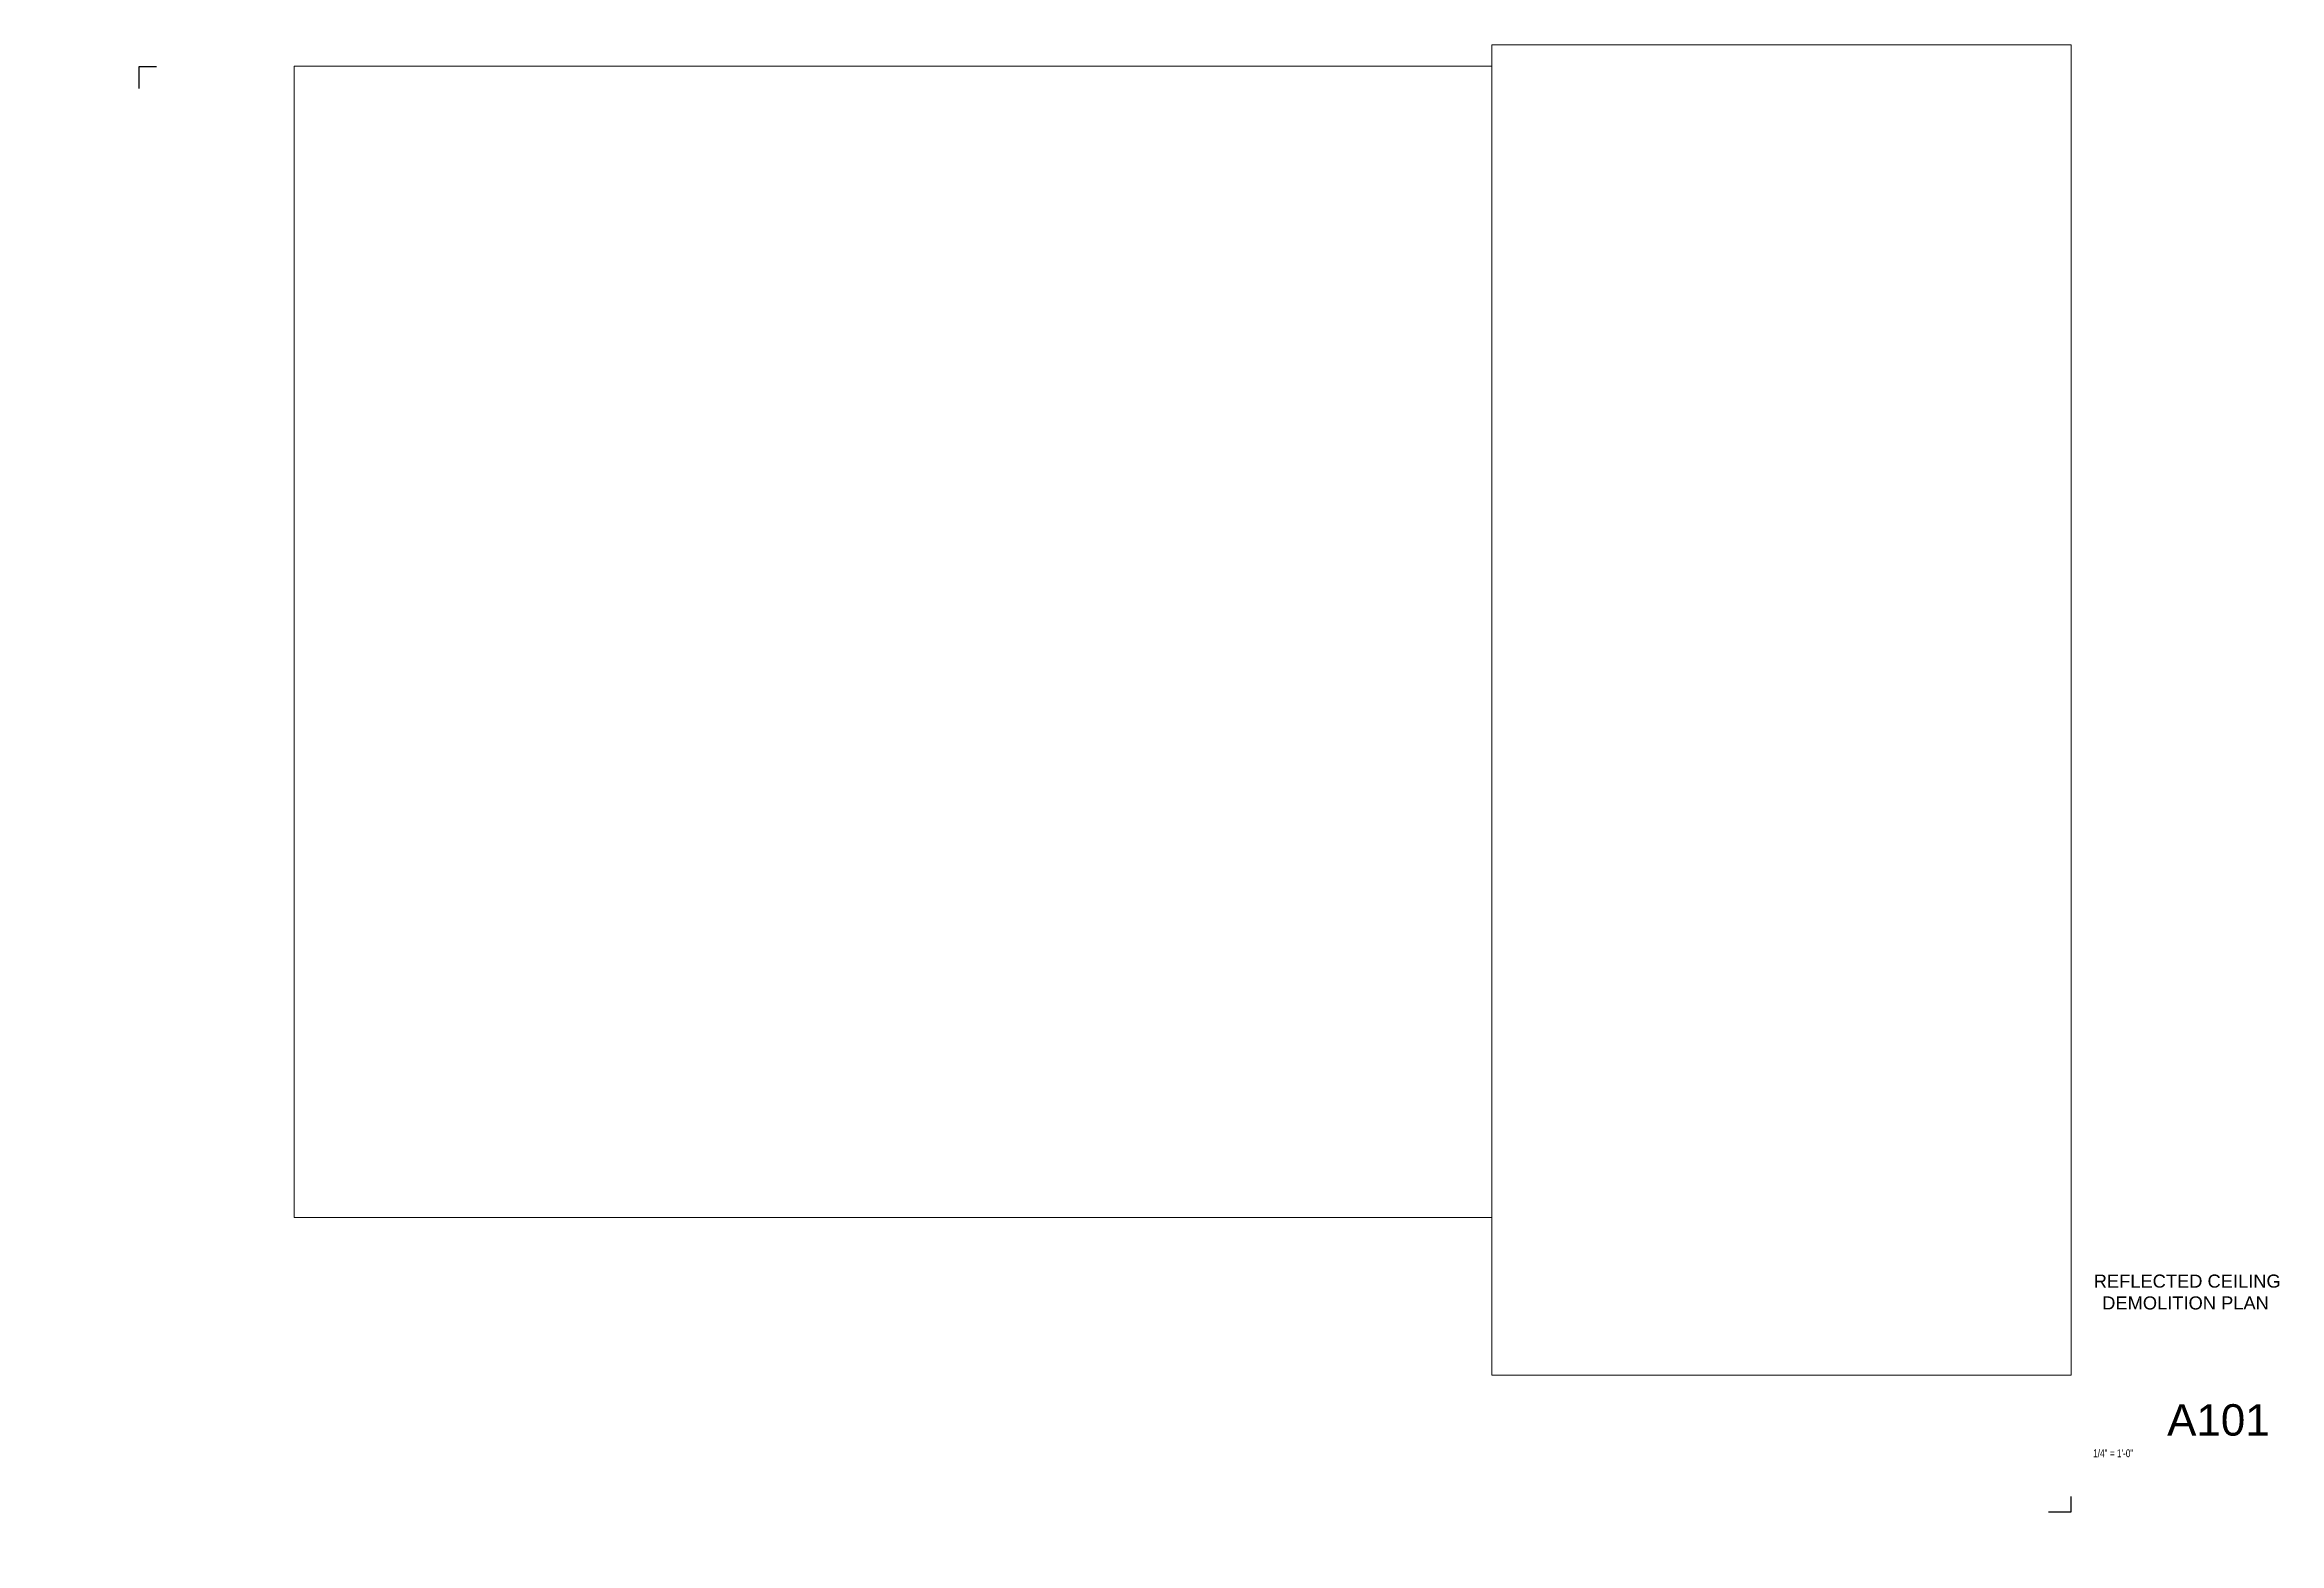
# Paper-space layout 'A100 - DEMOLITION PLAN 24x36' of a CAD drawing. Header units: inches. Extents: x 0 to 35.6, y 0 to 23.8.
import ezdxf
from ezdxf.enums import TextEntityAlignment as Align

# ---------------------------------------------------------------- set-up
doc = ezdxf.new("R2010")
doc.units = ezdxf.units.IN
doc.header["$LTSCALE"] = 96
doc.header["$MEASUREMENT"] = 0
doc.layers.add('TTLB', color=254, linetype='Continuous')
doc.layers.add('Viewport', color=14, linetype='Continuous', plot=False)
doc.styles.add('OTJ_Title1', font='swiss.ttf')
doc.styles.add('XFINE', font='helvlght.shx', dxfattribs={"width": 0.85, "bigfont": 'special.shx'})
doc.styles.add('XFINE_6', font='swissl.ttf', dxfattribs={"height": 0.208333})

# ---------------------------------------------------------------- blocks, each defined once
blk = doc.blocks.new('A$C3ABF1B89')
at = {"layer": 'TTLB', "color": 7, "style": 'OTJ_Title1', "width": 0.7}
blk.add_attdef('SHEET', text='', height=0.5, dxfattribs=at).set_placement((1.882, 0.593), align=Align.MIDDLE_CENTER)
at = {"layer": 'TTLB', "color": 7, "style": 'XFINE', "width": 0.75}
blk.add_attdef('SCALE', text='', height=0.125, dxfattribs=at).set_placement((0.208, 0.125), align=Align.TOP_CENTER)

psp = doc.layouts.new('A100 - DEMOLITION PLAN 24x36')

# ---------------------------------------------------------------- linework, layer by layer
at = {"layer": 'DefPoints'}
for points in [[(1.784, 23.49), (1.5, 23.49), (1.5, 23.147)], [(31.889, 0.5), (32.25, 0.5), (32.25, 0.748)]]:
    psp.add_lwpolyline(points, dxfattribs=at)
psp.add_point((0.003, 0.001), dxfattribs=at)

# ---------------------------------------------------------------- block references
ref = psp.add_blockref('A$C3ABF1B89', (32.711, 1.371))
ref.add_attrib('SCALE', '1/4" = 1\'-0"', dxfattribs={"layer": 'TTLB', "color": 7, "height": 0.125, "style": 'XFINE', "width": 0.75}).set_placement((32.919, 1.496), align=Align.TOP_CENTER)
ref.add_attrib('SHEET', 'A101', dxfattribs={"layer": 'TTLB', "color": 7, "height": 0.5, "style": 'OTJ_Title1'}).set_placement((34.593, 1.964), align=Align.MIDDLE_CENTER)

# ---------------------------------------------------------------- texts
at = {"insert": (32.473, 4.277), "char_height": 0.20833, "attachment_point": 1, "style": 'XFINE_6'}
psp.add_mtext_dynamic_manual_height_columns('\\pi0.13577;REFLECTED CEILING \\P\\pi0.27084;DEMOLITION PLAN', width=2.97762, gutter_width=0.417, heights=[1.555], dxfattribs=at)

# ---------------------------------------------------------------- viewports
at = {"layer": 'Viewport'}
psp.add_viewport(center=(27.64, 13.261), size=(9.221, 21.1657), view_center_point=(5469.232, -2694.648), view_height=2031.904, status=3, dxfattribs=at)
vp = psp.add_viewport(center=(13.502, 14.343), size=(19.054, 18.31356), view_center_point=(912.945, -2430.119), view_height=879.05107, dxfattribs=at)
vp.frozen_layers = ['0']

doc.saveas('drawing.dxf')
